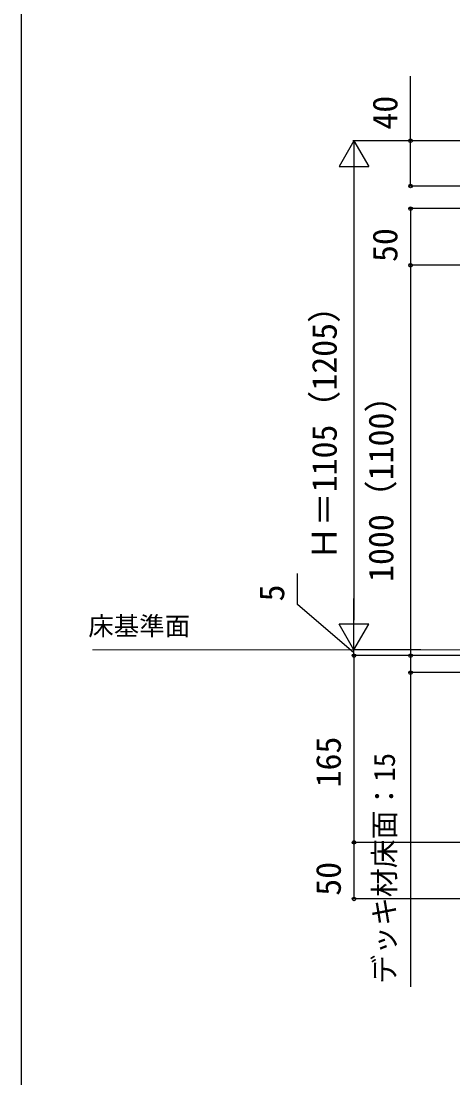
# Model space of a CAD drawing. Units: millimetres, scale not verified. Extents: x -1312 to 1312, y -1957 to 1945.
# Drawn here: x -1312 to -931, y 533 to 1466 of the extents above; entities that cross this region are included whole.
import ezdxf
from ezdxf.enums import TextEntityAlignment as Align

# ---------------------------------------------------------------- set-up
doc = ezdxf.new("R2010")
doc.units = ezdxf.units.MM
doc.header["$LTSCALE"] = 10
for name, color, linetype in [('0-2_USER1', 3, 'Continuous'), ('0-6_YKK_D', 6, 'Continuous'), ('0-7_YKK_ZWAK', 7, 'Continuous')]:
    doc.layers.add(name, color=color, linetype=linetype)
doc.layers.add('0-4_YKK_12', color=2, linetype='Continuous', lineweight=18)
doc.styles.add('ＭＳ ゴシック', font='')
doc.styles.get('ＭＳ ゴシック').set_extended_font_data('MS Gothic')

msp = doc.modelspace()

# ---------------------------------------------------------------- linework, layer by layer
at = {"layer": '0-4_YKK_12'}
msp.add_line((-359.5, 910.7), (-1249.52, 910.7), dxfattribs=at)
at = {"layer": '0-6_YKK_D'}
for p, q in [((-1018.5, 1360.7), (-1031.62, 1337.97)), ((-917.49, 1360.7), (-1019.5, 1360.7)), ((-1018.5, 1360.7), (-1005.37, 1337.97)), ((-1018.5, 1360.7), (-1018.5, 1315.23)), ((-917.49, 1360.7), (-969.5, 1360.7)), ((-1031.62, 1337.97), (-1005.37, 1337.97)), ((-1018.5, 1334.45), (-1018.5, 936.95)), ((-893.44, 1320.7), (-969.5, 1320.7)), ((-880.5, 1300.7), (-969.5, 1300.7)), ((-968.5, 1300.7), (-968.5, 1250.7)), ((-880.5, 1250.7), (-969.5, 1250.7)), ((-880.5, 1250.7), (-969.5, 1250.7)), ((-968.5, 1250.7), (-968.5, 905.7)), ((-1018.5, 910.7), (-1018.5, 956.17)), ((-1018.5, 910.7), (-1031.62, 933.43)), ((-1005.37, 933.43), (-1031.62, 933.43)), ((-1018.5, 910.7), (-1005.37, 933.43)), ((-1018.5, 910.7), (-1018.5, 917.08)), ((-959.5, 910.7), (-1019.5, 910.7)), ((-959.5, 910.7), (-1019.5, 910.7)), ((-1018.5, 905.7), (-1018.5, 910.7)), ((-1018.5, 905.7), (-1018.5, 910.7)), ((-863, 905.7), (-1019.5, 905.7)), ((-863, 905.7), (-1019.5, 905.7)), ((-1018.5, 905.7), (-1018.5, 740.7)), ((-1018.5, 905.7), (-1018.5, 899.33)), ((-863, 905.7), (-969.5, 905.7)), ((-863, 905.7), (-969.5, 905.7)), ((-754.92, 890.7), (-969.5, 890.7)), ((-863.2, 740.7), (-1019.5, 740.7)), ((-863.2, 740.7), (-1019.5, 740.7)), ((-1018.5, 740.7), (-1018.5, 690.7)), ((-863.2, 690.7), (-1019.5, 690.7))]:
    msp.add_line(p, q, dxfattribs=at)
for points in [[(-968.5, 1320.7), (-968.5, 1360.7), (-968.5, 1417.64)], [(-1018.5, 908.2), (-1068.5, 950.84), (-1068.5, 978.23)], [(-968.5, 905.7), (-968.5, 890.7), (-968.5, 612.95)]]:
    msp.add_lwpolyline(points, dxfattribs=at)
for centre in [(-968.5, 1360.7), (-968.5, 1320.7), (-968.5, 1300.7), (-968.5, 1250.7), (-968.5, 1250.7), (-1018.5, 905.7), (-1018.5, 905.7), (-968.5, 905.7), (-968.5, 905.7), (-968.5, 890.7), (-1018.5, 740.7), (-1018.5, 740.7), (-1018.5, 690.7)]:
    msp.add_circle(centre, 1.59, dxfattribs=at)
at = {"layer": '0-7_YKK_ZWAK'}
msp.add_line((-1312.5, 1868.2), (-1312.5, -1956.8), dxfattribs=at)

# ---------------------------------------------------------------- texts
at = {"layer": '0-2_USER1', "style": 'ＭＳ ゴシック'}
msp.add_text('床基準面', height=16.5, dxfattribs=at).set_placement((-1253.17, 918.61), align=Align.BOTTOM_LEFT)
at = {"layer": '0-6_YKK_D', "style": 'ＭＳ ゴシック'}
for s, height, p in [('40', 21.99, (-973.5, 1370.54)), ('50', 21.99, (-973.5, 1253.54)), ('Ｈ＝1105（1205）', 21.99, (-1027.08, 990.05)), ('1000（1100）', 21.99, (-977.08, 970.81)), ('5', 21.99, (-1073.5, 953.63)), ('165', 21.99, (-1023.5, 789.28)), ('デッキ材床面：15', 18.7, (-976.69, 615.78)), ('50', 21.99, (-1023.5, 693.54))]:
    msp.add_text(s, height=height, rotation=90, dxfattribs=at).set_placement(p, align=Align.BOTTOM_LEFT)

doc.saveas('drawing.dxf')
